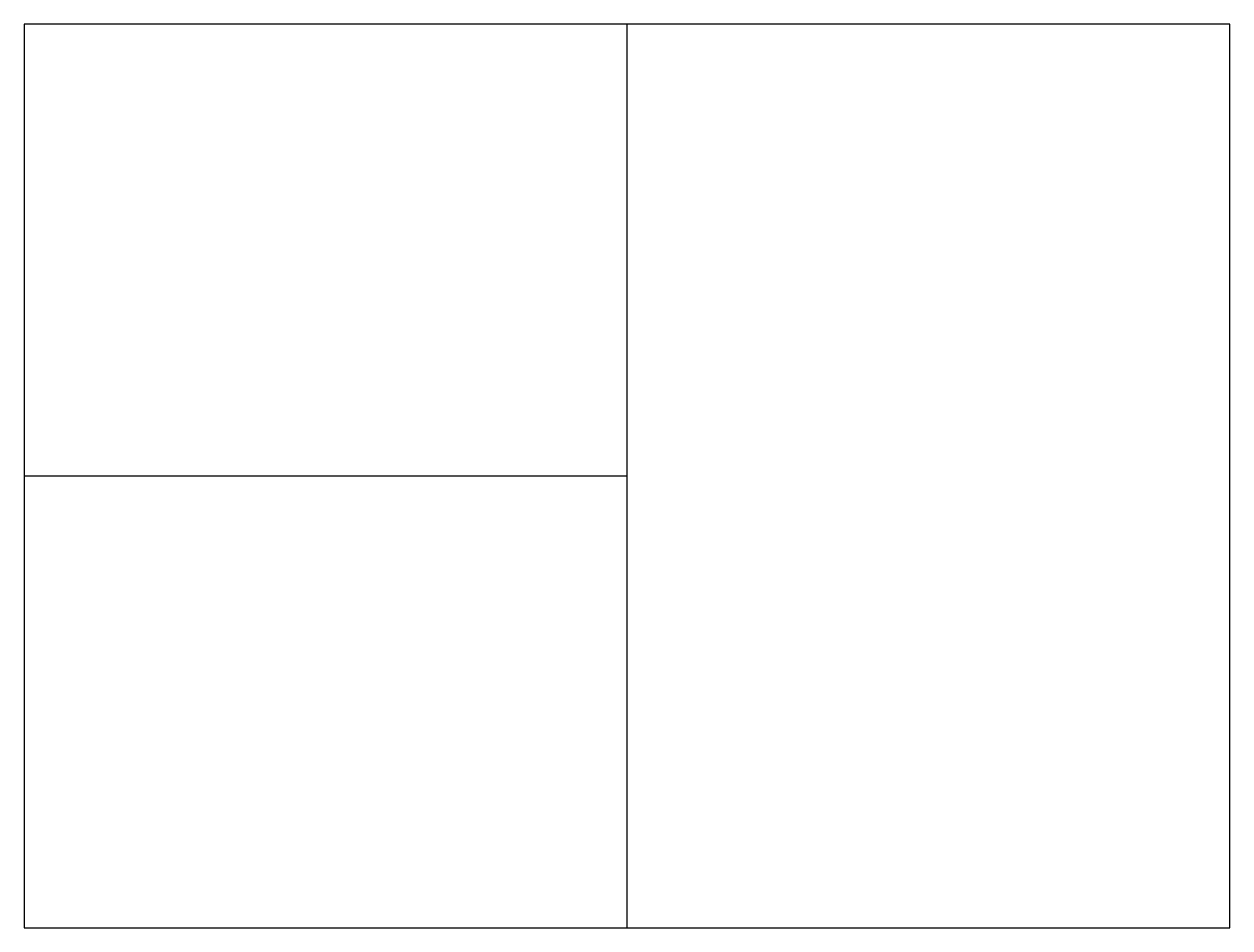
# Model space of a CAD drawing. Header units: metres. Extents: x 0 to 8, y 0 to 6.
import ezdxf

# ---------------------------------------------------------------- set-up
doc = ezdxf.new("R2010")
doc.units = ezdxf.units.M
for name, color, linetype in [('MURO-PISO', 7, 'Continuous'), ('MURO-TABIQUE', 7, 'Continuous'), ('PISO-LOSETA', 3, 'Continuous')]:
    doc.layers.add(name, color=color, linetype=linetype)

msp = doc.modelspace()

# ---------------------------------------------------------------- linework, layer by layer
at = {"layer": 'MURO-PISO'}
msp.add_lwpolyline([(0, 0), (8, 0), (8, 6), (0, 6)], close=True, dxfattribs=at)
at = {"layer": 'MURO-TABIQUE'}
msp.add_line((4, 0), (4, 6), dxfattribs=at)
at = {"layer": 'PISO-LOSETA'}
msp.add_lwpolyline([(0, 0), (4, 0), (4, 3), (0, 3)], close=True, dxfattribs=at)

doc.saveas('drawing.dxf')
